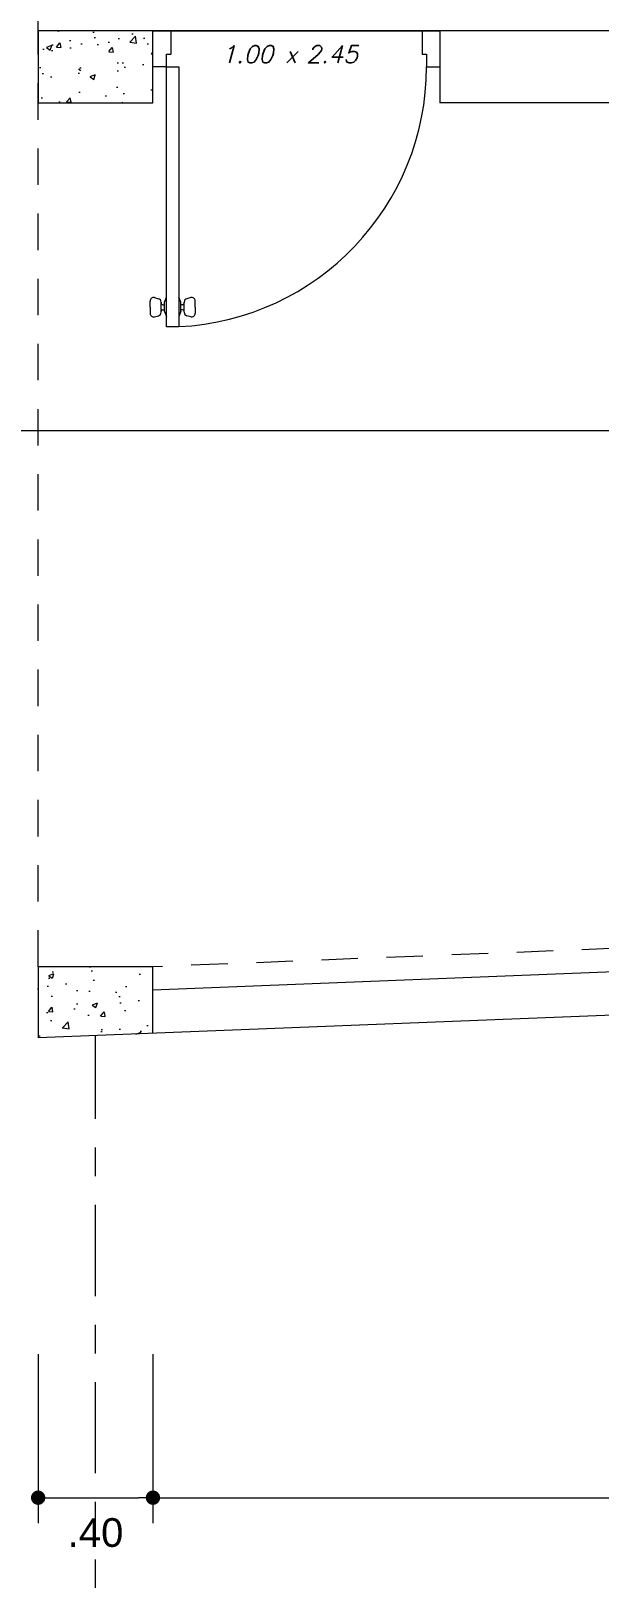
# Model space of a CAD drawing. Header units: millimetres. Extents: x 2178 to 2304, y 1220 to 1359.
# Drawn here: x 2212.25 to 2214.23, y 1328.93 to 1334.32 of the extents above; entities that cross this region are included whole.
import ezdxf
from ezdxf.enums import TextEntityAlignment as Align

# ---------------------------------------------------------------- set-up
doc = ezdxf.new("R2010")
doc.units = ezdxf.units.MM
doc.linetypes.add('CENTER', pattern=[50.800000000000004, 31.75, -6.35, 6.35, -6.35])
doc.linetypes.add('HIDDEN', pattern=[9.524999999999999, 6.35, -3.175])
doc.layers.get('0').update_dxf_attribs({"lineweight": 0})
for name, color, linetype, lineweight in [('carpinteria', 12, 'Continuous', 5), ('Ejes22', 50, 'CENTER', 9), ('PLUMA 7', 10, 'Continuous', 0), ('PROY', 13, 'HIDDEN', 13), ('TEXTOS', 42, 'Continuous', 13)]:
    doc.layers.add(name, color=color, linetype=linetype, lineweight=lineweight)
doc.layers.add('pisos....', color=7, linetype='Continuous', lineweight=5, true_color=0x7c7f7e)
doc.styles.add('ARIAL', font='arial.ttf')
doc.styles.add('SIMPLEX', font='simplex.shx', dxfattribs={"width": 1.2, "oblique": 15})
doc.dimstyles.new('RPM 50', dxfattribs={"dimtxt": 0.1, "dimasz": 0.05, "dimexe": 0.08849999999999973, "dimexo": 0.1535, "dimgap": 0.07099999999999997, "dimtad": 2, "dimtih": 1, "dimtoh": 1, "dimzin": 4, "dimdsep": 46, "dimtxsty": 'ARIAL', "dimblk": 'DOT', "dimcen": 0.4, "dimdle": 0.25, "dimclrd": 8, "dimclre": 8, "dimclrt": 9, "dimadec": 0, "dimazin": 0, "dimtfac": 1, "dimtix": 1, "dimtmove": 0, "dimatfit": 3, "dimldrblk": 'DOT', "dimfxl": 0.5, "dimfxlon": 1, "dimlwd": 0, "dimlwe": 0, "dimarcsym": 0})

# ---------------------------------------------------------------- blocks, each defined once
blk = doc.blocks.new('puerta de 0.80')
for p, q in [((0, 0.7578726278069325), (0, 0.8078726278070008)), ((0, 0.05787262780700075), (0, 0.8078726278070008)), ((0.1000000000000227, 0.770372627806978), (0.1000000000000227, 0.8078726278070008)), ((0, 0.7578726278069325), (0.06500000000005457, 0.7578726278069325)), ((0.06500000000005457, 0.7578726278069325), (0.06500000000005457, 0.770372627806978)), ((0.06500000000005457, 0.770372627806978), (0.1000000000000227, 0.770372627806978)), ((0.743372223558481, 0.1131570363396577), (0.7462233707656196, 0.1025164101029077)), ((0.7699992280930701, 0.1257452267906274), (0.753031481821381, 0.1257452267906274)), ((0.7820575276252839, 0.09510460055400927), (0.7558826290285197, 0.09510460055400927)), ((0.7558826290285197, 0.09510460055400927), (0.7579409285608563, 0.09510460055400927)), ((0.762940928560738, 0.09010460055401381), (0.762940928560738, 0.08545825626470105)), ((0.7699992280930701, 0.1257452267906274), (0.7869669743646455, 0.1257452267906274)), ((0.7770575276252885, 0.09010460055401381), (0.7770575276252885, 0.08545825626470105)), ((0.7841158271576205, 0.09510460055400927), (0.7820575276252839, 0.09510460055400927)), ((0.7966262326275455, 0.1131570363396577), (0.7937750854204069, 0.1025164101029077)), ((0, 0.007872627806932542), (0, 0.05787262780700075)), ((0, 0.05787262780700075), (0.06500000000005457, 0.05787262780700075)), ((0.06500000000005457, 0.04537262780695528), (0.06500000000005457, 0.05787262780700075)), ((0.1000000000000227, 0.04537262780695528), (0.06500000000005457, 0.04537262780695528)), ((0.1000000000000227, 0.08037262780703713), (0.8250000000000455, 0.08037262780703713)), ((0.1000000000000227, 0.04537262780695528), (0.1000000000000227, 0.08037262780703713)), ((0.8250000000000455, 0.04537262780695528), (0.1000000000000227, 0.04537262780695528)), ((0.1000000000000227, 0.04537262780695528), (0.1000000000000227, 0.007872627806932542)), ((0.7820575276252839, 0.08545825626470105), (0.7558826290285197, 0.08545825626470105)), ((0.8250000000000455, 0.04537262780695528), (0.7720000000000482, 0.04537262780695528)), ((0.8250000000000455, 0.08037262780703713), (0.8250000000000455, 0.04537262780695528)), ((0.743372223558481, 0.01258821927433473), (0.7462233707656196, 0.02322884551108473)), ((0.7699992280930701, 2.882325134123676e-08), (0.753031481821381, 2.882325134123676e-08)), ((0.7820575276252839, 0.04028699934929136), (0.7558826290285197, 0.04028699934929136)), ((0.7820575276252839, 0.03064065505998315), (0.7558826290285197, 0.03064065505998315)), ((0.7558826290285197, 0.03064065505998315), (0.7579409285608563, 0.03064065505998315)), ((0.762940928560738, 0.0356406550599786), (0.762940928560738, 0.04028699934929136)), ((0.7699992280930701, 2.882325134123676e-08), (0.7869669743646455, 2.882325134123676e-08)), ((0.7770575276252885, 0.0356406550599786), (0.7770575276252885, 0.04028699934929136)), ((0.7841158271576205, 0.03064065505998315), (0.7820575276252839, 0.03064065505998315)), ((0.7966262326275455, 0.01258821927433473), (0.7937750854204069, 0.02322884551108473))]:
    blk.add_line(p, q)
at = {"linetype": 'Continuous', "lineweight": 0}
for p, q in [((0.7558826290285197, 0.08545825626470105), (0.7419099796773025, 0.08037262780692345)), ((0.7558826290285197, 0.04028699934929136), (0.7419099796773025, 0.04537262780695528)), ((0.7820575276252839, 0.08545825626470105), (0.796030176976501, 0.08037262780692345)), ((0.7820575276252839, 0.04028699934929136), (0.796030176976501, 0.04537262780695528))]:
    blk.add_line(p, q, dxfattribs=at)
for centre, radius, start, end in [((0.1000000000000227, 0.04537262780695528), 0.725, 2.767078666097358, 90), ((0.753031481821381, 0.1157452267906365), 0.01, 90, 195.0000000000087), ((0.7558826290285197, 0.1051046005540002), 0.01, 195.0000000001698, 270), ((0.7579409285607426, 0.09010460055401381), 0.005, 0, 90), ((0.7820575276252839, 0.09010460055401381), 0.005, 90, 180), ((0.7841158271575068, 0.1051046005540002), 0.01, 270, 344.9999999998302), ((0.7869669743646455, 0.1157452267906365), 0.01, 344.9999999999912, 90), ((0.753031481821381, 0.01000002882324225), 0.01, 164.9999999999913, 270), ((0.7558826290285197, 0.02064065505999224), 0.01, 90, 164.9999999998302), ((0.7579409285607426, 0.0356406550599786), 0.005, 270, 0), ((0.7820575276252839, 0.0356406550599786), 0.005, 180, 270), ((0.7841158271575068, 0.02064065505999224), 0.01, 15.00000000016984, 90), ((0.7869669743646455, 0.01000002882324225), 0.01, 270, 15.00000000000872)]:
    blk.add_arc(centre, radius, start, end)
blk = doc.blocks.new('P')
at = {"style": 'SIMPLEX', "oblique": 15}
blk.add_text('x', height=0.06, dxfattribs=at).set_placement((-0.01697368369676155, 0.0255492955629677))
blk.add_attdef('L', text='', height=0.06, dxfattribs=at).set_placement((-0.057659880294743, 0.02554929556297481), align=Align.RIGHT)
blk.add_attdef('H', (0.05806964743619147, 0.02554929556297481), '', height=0.06, dxfattribs=at)
blk = doc.blocks.new('_DOT')
at = {"color": 0, "linetype": 'ByBlock'}
blk.add_line((-0.5, 0), (-1, 0), dxfattribs=at)
at = {"color": 0, "linetype": 'ByBlock', "const_width": 0.5}
blk.add_lwpolyline([(-0.25, 0, 1), (0.25, 0, 1)], format="xyb", close=True, dxfattribs=at)
blk = doc.blocks.new('*D963')
at = {"color": 8, "lineweight": 0, "transparency": 16777216}
for p, q in [((2212.27631320559, 1329.709712895096), (2212.27631320559, 1329.121212895096)), ((2212.676313205589, 1329.709712895096), (2212.676313205589, 1329.121212895096)), ((2212.32631320559, 1329.209712895096), (2212.626313205589, 1329.209712895096))]:
    blk.add_line(p, q, dxfattribs=at)
at = {"layer": 'Defpoints', "color": 0, "transparency": 16777216}
for p in [(2212.27631320559, 1331.059514482398), (2212.676313205589, 1331.059514482398), (2212.676313205589, 1329.209712895096)]:
    blk.add_point(p, dxfattribs=at)
at = {"color": 8, "lineweight": 0, "transparency": 16777216, "xscale": 0.05, "yscale": 0.05, "zscale": 0.05, "rotation": 180}
blk.add_blockref('_DOT', (2212.27631320559, 1329.209712895096), dxfattribs=at)
at = {"color": 8, "lineweight": 0, "transparency": 16777216, "xscale": 0.05, "yscale": 0.05, "zscale": 0.05}
blk.add_blockref('_DOT', (2212.676313205589, 1329.209712895096), dxfattribs=at)
at = {"color": 9, "transparency": 16777216, "insert": (2212.47631320559, 1329.087655596324), "char_height": 0.1, "attachment_point": 5, "style": 'ARIAL'}
blk.add_mtext('.40', dxfattribs=at)
blk = doc.blocks.new('*D964')
at = {"color": 8, "lineweight": 0, "transparency": 16777216}
for p, q in [((2212.676313205589, 1329.709712895096), (2212.676313205589, 1329.121212895096)), ((2217.10131320559, 1329.709712895096), (2217.10131320559, 1329.121212895096)), ((2212.72631320559, 1329.209712895096), (2217.05131320559, 1329.209712895096))]:
    blk.add_line(p, q, dxfattribs=at)
at = {"layer": 'Defpoints', "color": 0, "transparency": 16777216}
for p in [(2212.676313205589, 1331.059514482398), (2217.10131320559, 1331.006657339541), (2217.10131320559, 1329.209712895096)]:
    blk.add_point(p, dxfattribs=at)
at = {"color": 8, "lineweight": 0, "transparency": 16777216, "xscale": 0.05, "yscale": 0.05, "zscale": 0.05, "rotation": 180}
blk.add_blockref('_DOT', (2212.676313205589, 1329.209712895096), dxfattribs=at)
at = {"color": 8, "lineweight": 0, "transparency": 16777216, "xscale": 0.05, "yscale": 0.05, "zscale": 0.05}
blk.add_blockref('_DOT', (2217.10131320559, 1329.209712895096), dxfattribs=at)
at = {"color": 9, "transparency": 16777216, "insert": (2214.88881320559, 1329.087621489912), "char_height": 0.1, "attachment_point": 5, "style": 'ARIAL'}
blk.add_mtext('4.43', dxfattribs=at)
blk = doc.blocks.new('*D934')
at = {"color": 8, "lineweight": 0, "transparency": 16777216}
for p, q in [((2211.82631320559, 1332.927212895097), (2211.82631320559, 1333.015712895097)), ((2217.40131320559, 1332.927212895097), (2217.40131320559, 1333.015712895097)), ((2211.876313205591, 1332.927212895097), (2217.35131320559, 1332.927212895097))]:
    blk.add_line(p, q, dxfattribs=at)
at = {"layer": 'Defpoints', "color": 0, "transparency": 16777216}
for p in [(2217.40131320559, 1332.927212895097), (2211.82631320559, 1332.849712895096), (2217.40131320559, 1332.849712895096)]:
    blk.add_point(p, dxfattribs=at)
at = {"color": 8, "lineweight": 0, "transparency": 16777216, "xscale": 0.05, "yscale": 0.05, "zscale": 0.05, "rotation": 180}
blk.add_blockref('_DOT', (2211.82631320559, 1332.927212895097), dxfattribs=at)
at = {"color": 8, "lineweight": 0, "transparency": 16777216, "xscale": 0.05, "yscale": 0.05, "zscale": 0.05}
blk.add_blockref('_DOT', (2217.40131320559, 1332.927212895097), dxfattribs=at)
at = {"color": 9, "transparency": 16777216, "insert": (2214.61381320559, 1333.049270193869), "char_height": 0.1, "attachment_point": 5, "style": 'ARIAL'}
blk.add_mtext('5.58', dxfattribs=at)

msp = doc.modelspace()

# ---------------------------------------------------------------- hatches: boundary and pattern name
h = msp.add_hatch()
h.set_pattern_fill('AR-SAND', color=256, scale=0.009000000000000001)
h.set_pattern_definition([(37.50000000000001, (0, 0), (-0.01440028166385641, 0.4404719135964082), [0, -0.3474720000000001, 0, -0.38862, 0, -0.3714750000000001]), (7.499999999999999, (0, 0), (0.4045709548242024, 0.6451425905115189), [0, -0.187452, 0, -0.3131820000000001, 0, -0.120015]), (327.5, (-0.281178, 0), (0.7118931332173122, 0.001293466210691186), [0, -0.1143, 0, -0.41148, 0, -0.5372100000000001]), (317.5, (-0.281178, 0), (0.6872008072250675, 0.2006363909314947), [0, -0.05715000000000001, 0, -0.269748, 0, -0.3086100000000001])])
h.paths.add_polyline_path([(2232.182974461064, 1343.987019787507), (2226.431313205591, 1343.979330515022), (2226.431313205591, 1339.769712895096), (2229.031313205591, 1339.769712895096, -1), (2229.511313205591, 1339.769712895096, -1), (2229.031313205591, 1339.769712895096), (2226.431313205591, 1339.769712895096), (2226.380327854285, 1336.644712895097), (2229.031313205591, 1336.644712895097, -1), (2229.511313205591, 1336.644712895097, -1), (2229.031313205591, 1336.644712895097), (2226.380327854285, 1336.644712895097), (2226.340355338862, 1334.194712895096), (2229.037712207929, 1334.194712895096, -0.05792422511702389), (2229.031313205591, 1334.249763543513, -1), (2229.511313205591, 1334.249763543513, -0.8904945671120889), (2229.037712207929, 1334.194712895096), (2226.340355338862, 1334.194712895096), (2226.27631320559, 1330.269435117319), (2229.031341468728, 1330.273118255473, -0.9834537548927721), (2229.511274236881, 1330.27375986729), (2232.201302616187, 1330.277356108494)])
h.paths.add_polyline_path([(2226.431313205591, 1343.979330515022), (2222.02631320559, 1343.973441565066), (2222.02631320559, 1339.769712895096), (2226.431313205591, 1339.769712895096)])
h.paths.add_polyline_path([(2222.02631320559, 1343.973441565066), (2217.32631320559, 1343.967158235941), (2217.32631320559, 1339.769712895096), (2222.02631320559, 1339.769712895096)])
h.paths.add_polyline_path([(2217.32631320559, 1343.967158235941), (2215.58621333265, 1343.964831933768, -0.9785559481343978), (2215.10632651686, 1343.964190383384), (2212.37491100412, 1343.960538812609), (2212.231345879911, 1340.394712895096), (2215.106262970665, 1340.394712895096, -1), (2215.586262970665, 1340.394712895096, -1), (2215.106262970665, 1340.394712895096), (2212.231345879911, 1340.394712895096), (2212.22631320559, 1340.269712895096), (2212.22631320559, 1339.769712895096), (2212.751313205591, 1339.769712895096), (2217.32631320559, 1339.769712895096)])
h.paths.add_polyline_path([(2213.996396667805, 1342.015790657715), (2214.318292984313, 1342.015790657715), (2214.318292984313, 1342.221861599053), (2213.996396667805, 1342.221861599053)], flags=24)
h.paths.add_polyline_path([(2213.989575385403, 1343.740756551303), (2214.233777295363, 1343.740756551303), (2214.233777295363, 1343.94682749264), (2213.989575385403, 1343.94682749264)], flags=24)
h.paths.add_polyline_path([(2213.989575385403, 1339.915756551303), (2214.233777295363, 1339.915756551303), (2214.233777295363, 1340.12182749264), (2213.989575385403, 1340.12182749264)], flags=24)
h.paths.add_polyline_path([(2213.989575385403, 1340.290756551303), (2214.233777295363, 1340.290756551303), (2214.233777295363, 1340.49682749264), (2213.989575385403, 1340.49682749264)], flags=24)
h.paths.add_polyline_path([(2214.996396667806, 1342.078290657715), (2215.318292984313, 1342.078290657715), (2215.318292984313, 1342.284361599053), (2214.996396667806, 1342.284361599053)], flags=24)
h.paths.add_polyline_path([(2214.672404853344, 1339.978290657715), (2214.916606763303, 1339.978290657715), (2214.916606763303, 1340.184361599052), (2214.672404853344, 1340.184361599052)], flags=24)
h = msp.add_hatch()
h.set_pattern_fill('AR-CONC', color=256, scale=0.001)
h.set_pattern_definition([(49.99999999999999, (1043.209630346747, -436.6064722311435), (0.182184668996004, -0.01593908553890309), [0.01905, -0.20955]), (355, (1043.209630346747, -436.6064722311435), (-0.03524342142496934, 0.1910568452390352), [0.01524, -0.16764058417]), (100.4514447, (1043.224812353747, -436.6078004846436), (0.1469412470903533, 0.1751177519121951), [0.01619000879999998, -0.1780902445999998]), (46.18420000000001, (1043.209630346747, -436.5556722311435), (0.2710790408921299, -0.04204232793272715), [0.028575, -0.314325]), (96.63555760999992, (1043.232220246747, -436.5591757311436), (0.237404134051503, 0.2474261245977215), [0.02428502314, -0.26713560816]), (351.1841511700001, (1043.209630346747, -436.5556722311435), (0.237404134064977, 0.2474261245855326), [0.02285996707, -0.25145973192]), (21, (1043.235030346747, -436.5683722311435), (0.1516143912691325, -0.1022651981870876), [0.01905, -0.20955]), (326.0000000000001, (1043.235030346747, -436.5683722311435), (0.06180202834764707, 0.1841879661223193), [0.01524, -0.16764]), (71.45144499999999, (1043.247664879347, -436.5768943310434), (0.2134164192787162, 0.08192276888590524), [0.0161900088, -0.1780899376]), (37.50000000000001, (1043.209630346747, -436.6064722311435), (0.003088603250591816, 0.0845550388731531), [0, -0.165608, 0, -0.17018, 0, -0.168275]), (7.499999999999999, (1043.209630346747, -436.6064722311435), (0.06681966251030574, 0.1001805748181195), [0, -0.09702799999999999, 0, -0.161798, 0, -0.06413500000000001]), (327.5, (1043.152988346747, -436.6064722311435), (0.1355905951668714, -0.005728743992673458), [0, -0.0635, 0, -0.19812, 0, -0.26289]), (317.5, (1043.127588346747, -436.6064722311435), (0.148129181386018, 0.02542649103333302), [0, -0.08255, 0, -0.131572, 0, -0.18669])])
h.paths.add_polyline_path([(2212.67631320559, 1334.069712895096), (2212.67631320559, 1334.319712895096), (2212.276313205591, 1334.319712895096), (2212.276313205591, 1334.069712895096)])
h = msp.add_hatch()
h.set_pattern_fill('AR-CONC', color=256, scale=0.001)
h.set_pattern_definition([(49.99999999999999, (1019.093095671087, -426.9564722311436), (0.182184668996004, -0.01593908553890309), [0.01905, -0.20955]), (355, (1019.093095671087, -426.9564722311436), (-0.03524342142496934, 0.1910568452390352), [0.01524, -0.16764058417]), (100.4514447, (1019.108277678087, -426.9578004846437), (0.1469412470903533, 0.1751177519121951), [0.01619000879999999, -0.1780902445999999]), (46.18420000000001, (1019.093095671087, -426.9056722311436), (0.2710790408921299, -0.04204232793272715), [0.028575, -0.314325]), (96.63555760999992, (1019.115685571087, -426.9091757311437), (0.237404134051503, 0.2474261245977215), [0.02428502314, -0.26713560816]), (351.1841511700001, (1019.093095671087, -426.9056722311436), (0.237404134064977, 0.2474261245855326), [0.02285996707, -0.25145973192]), (21, (1019.118495671087, -426.9183722311436), (0.1516143912691325, -0.1022651981870876), [0.01905, -0.20955]), (326.0000000000001, (1019.118495671087, -426.9183722311436), (0.06180202834764707, 0.1841879661223193), [0.01524, -0.16764]), (71.45144499999999, (1019.131130203687, -426.9268943310435), (0.2134164192787162, 0.08192276888590524), [0.0161900088, -0.1780899376]), (37.50000000000001, (1019.093095671087, -426.9564722311436), (0.003088603250591816, 0.0845550388731531), [0, -0.165608, 0, -0.17018, 0, -0.168275]), (7.499999999999999, (1019.093095671087, -426.9564722311436), (0.06681966251030574, 0.1001805748181195), [0, -0.09702799999999999, 0, -0.161798, 0, -0.06413500000000001]), (327.5, (1019.036453671087, -426.9564722311436), (0.1355905951668714, -0.005728743992673458), [0, -0.0635, 0, -0.19812, 0, -0.26289]), (317.5, (1019.011053671087, -426.9564722311436), (0.148129181386018, 0.02542649103333302), [0, -0.08255, 0, -0.131572, 0, -0.18669])])
h.paths.add_polyline_path([(2212.676313205589, 1330.827371625255), (2212.676313205589, 1331.059514482398), (2212.27631320559, 1331.059514482398), (2212.27631320559, 1330.811498609382)])
at = {"layer": 'pisos....'}
h = msp.add_hatch(dxfattribs=at)
h.set_pattern_fill('AR-B816C', color=256, scale=0.001)
h.set_pattern_definition([(0, (0, 0), (0.2032, 0.2032), [0.396875, -0.009525]), (0, (-0.2032, 0.009525), (0.2032, 0.2032), [0.396875, -0.009525]), (90, (0, 0), (-0.2032, 0.2032), [-0.212725, 0.193675]), (90, (-0.009525, 0), (-0.2032, 0.2032), [-0.212725, 0.193675])])
h.paths.add_polyline_path([(2184.688438035058, 1328.983699252531), (2184.932639945017, 1328.983699252531), (2184.932639945017, 1329.189770193869), (2184.688438035058, 1329.189770193869)], flags=16)
h.paths.add_polyline_path([(2181.724983055522, 1330.939712895097), (2182.147643355658, 1330.939712895097), (2182.147643355658, 1331.299712895096), (2181.724983055522, 1331.299712895096)])
edge = h.paths.add_edge_path()
edge.add_arc((2183.27631320559, 1323.769435117318), 1.499999999999773, 179.9999999999913, 269.9999999999826)
edge.add_line((2183.27631320559, 1322.269435117319), (2235.820127780521, 1322.269435117315))
edge.add_line((2235.820127780521, 1322.269435117315), (2235.820127780524, 1325.269435117315))
edge.add_line((2235.820127780524, 1325.269435117315), (2232.20131320559, 1325.269435117319))
edge.add_line((2232.20131320559, 1325.269435117319), (2184.77631320559, 1325.269435117319))
edge.add_line((2184.77631320559, 1325.269435117319), (2184.77631320559, 1331.119712895096))
edge.add_line((2184.77631320559, 1331.119712895096), (2182.176313205589, 1331.119712895096))
edge.add_arc((2181.936313205589, 1331.119712895096), 0.2400000000002365, -131.81031489567113, 0, ccw=False)
edge.add_line((2181.776313205589, 1330.940827456896), (2181.776313205591, 1323.769435117319))

# ---------------------------------------------------------------- linework, layer by layer
for points in [[(2217.15131320559, 1334.319712895096), (2212.67631320559, 1334.319712895096)], [(2212.67631320559, 1334.319712895096), (2213.67631320559, 1334.319712895096), (2213.67631320559, 1334.069712895096)], [(2217.15131320559, 1334.069712895096), (2213.67631320559, 1334.069712895096)]]:
    msp.add_lwpolyline(points)
at = {"layer": 'Ejes22', "linetype": 'CENTER', "lineweight": 9, "ltscale": 0.01}
msp.add_lwpolyline([(2212.47631320559, 1328.059712895096), (2212.47631320559, 1330.819435117319)], dxfattribs=at)
at = {"layer": 'PLUMA 7'}
msp.add_lwpolyline([(2212.276313205591, 1334.319712895096), (2212.276313205591, 1334.069712895096), (2212.67631320559, 1334.069712895096), (2212.67631320559, 1334.319712895096)], close=True, dxfattribs=at)
for points in [[(2212.676313205589, 1330.827371625255), (2212.676313205589, 1331.059514482398), (2212.27631320559, 1331.059514482398)], [(2212.27631320559, 1331.059514482398), (2212.27631320559, 1330.811498609382)], [(2214.75131320559, 1331.059830951435), (2212.676313205589, 1330.977489681594)], [(2214.75131320559, 1330.909712895096), (2214.75131320559, 1330.909712895096), (2212.27631320559, 1330.811498609382)]]:
    msp.add_lwpolyline(points, dxfattribs=at)
at = {"layer": 'PROY', "ltscale": 0.02, "flags": 128}
for points in [[(2212.276313205591, 1334.319712895096), (2212.27631320559, 1336.519712895097)], [(2212.276313205591, 1331.059514482398), (2212.27631320559, 1336.519712895097)], [(2214.75131320559, 1331.141726790538), (2212.676313205589, 1331.059385520696)]]:
    msp.add_lwpolyline(points, dxfattribs=at)

# ---------------------------------------------------------------- block references
at = {"layer": 'carpinteria', "xscale": 1.25, "yscale": 1.25, "zscale": 1.25, "rotation": 270}
msp.add_blockref('puerta de 0.80', (2212.666472420832, 1334.319712895096), dxfattribs=at)
at = {"layer": 'TEXTOS'}
msp.add_blockref('P', (2213.152429328723, 1334.183020453638), dxfattribs=at).add_auto_attribs({'H': '2.45', 'L': '1.00'})

# ---------------------------------------------------------------- dimensions: what is measured, and where the dimension line sits
for base, p1, p2, picture, middle in [((2217.40131320559, 1332.927212895097), (2211.82631320559, 1332.849712895096), (2217.40131320559, 1332.849712895096), '*D934', (2214.61381320559, 1333.049270193869)), ((2217.10131320559, 1329.209712895096), (2212.676313205589, 1331.059514482398), (2217.10131320559, 1331.006657339541), '*D964', (2214.88881320559, 1329.087621489912))]:
    dim = msp.add_linear_dim(base=base, p1=p1, p2=p2, dimstyle='RPM 50', override={"dimtmove": 1})
    dim.commit()
    dim.dimension.update_dxf_attribs({"geometry": picture, "text_midpoint": middle})
dim = msp.add_linear_dim(base=(2212.676313205589, 1329.209712895096), p1=(2212.27631320559, 1331.059514482398), p2=(2212.676313205589, 1331.059514482398), dimstyle='RPM 50')
dim.commit()
dim.dimension.update_dxf_attribs({"geometry": '*D963', "text_midpoint": (2212.47631320559, 1329.087655596324)})

doc.saveas('drawing.dxf')
